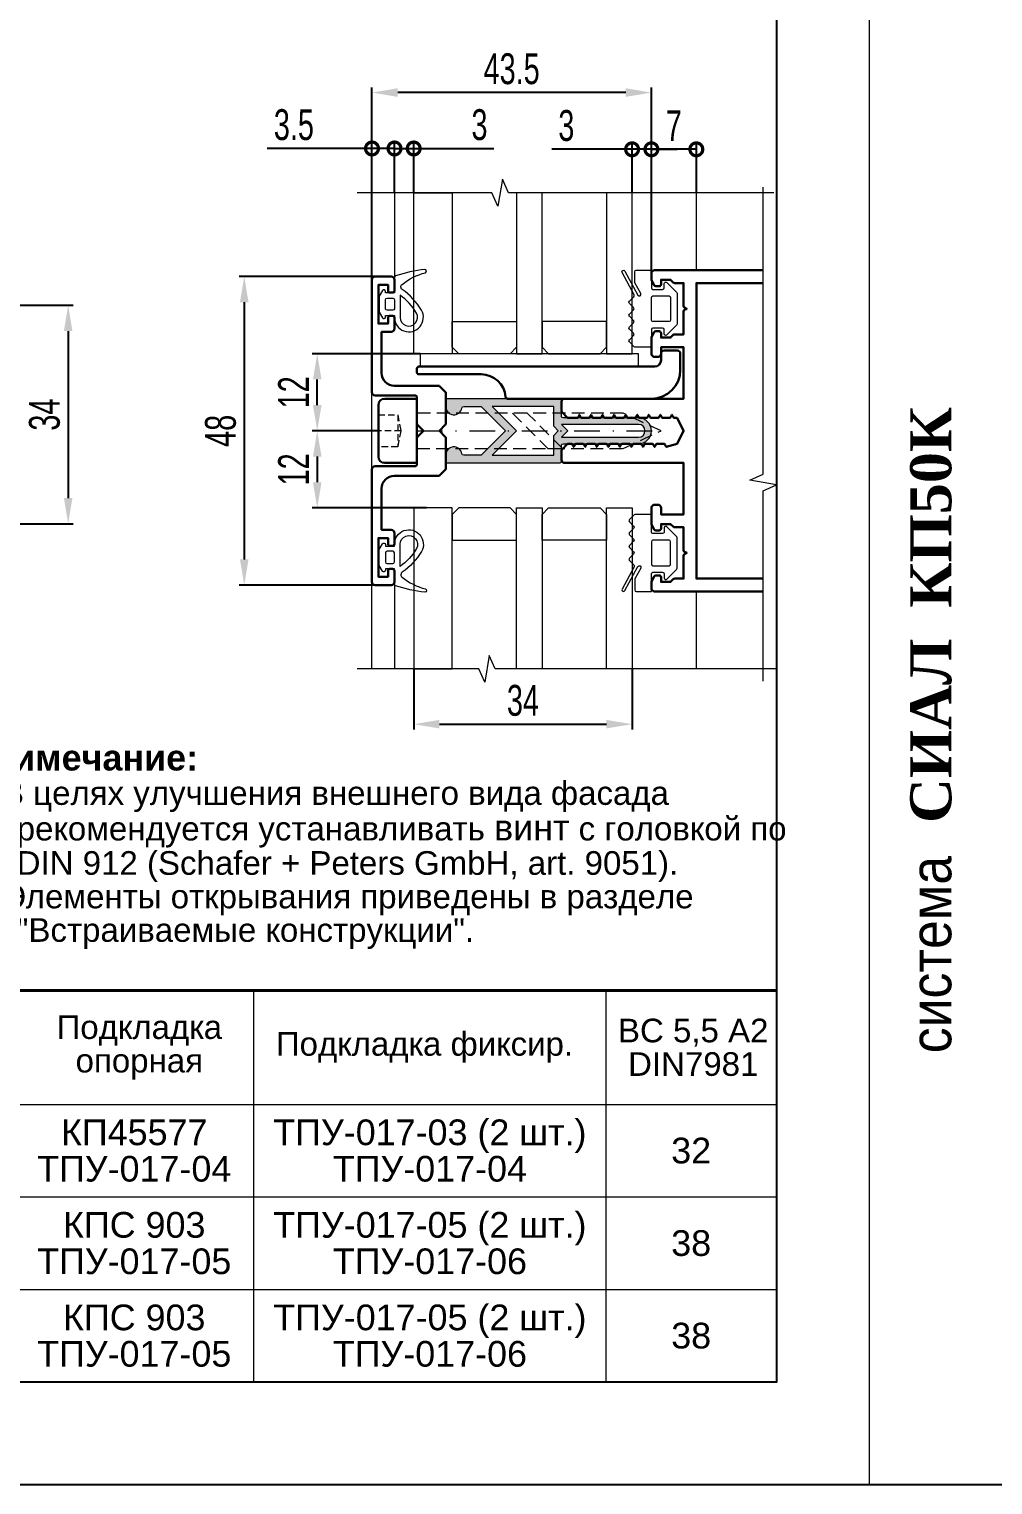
# Model space of a CAD drawing. Extents: x -37 to 8820, y -336 to 478.
# Drawn here: x 7672.3 to 7766, y 0 to 141.6 of the extents above; entities that cross this region are included whole.
import ezdxf
from ezdxf.enums import TextEntityAlignment as Align

# ---------------------------------------------------------------- set-up
doc = ezdxf.new("R2010")
doc.units = 0
doc.header["$LTSCALE"] = 5
doc.linetypes.add('DASHDOT', pattern=[1, 0.5, -0.25, 0, -0.25])
doc.linetypes.add('HIDDEN', pattern=[0.375, 0.25, -0.125])
doc.layers.get('0').update_dxf_attribs({"linetype": 'CONTINUOUS', "lineweight": 30})
doc.layers.get('DEFPOINTS').update_dxf_attribs({"linetype": 'CONTINUOUS'})
for name, color, linetype, lineweight in [('1', 6, 'DASHDOT', 13), ('2', 3, 'HIDDEN', 13), ('3', 1, 'CONTINUOUS', 20), ('Dimentions', 5, 'CONTINUOUS', 15), ('Glass', 5, 'CONTINUOUS', 20), ('Герлен', 7, 'CONTINUOUS', 60), ('Зигзаг', 1, 'CONTINUOUS', 15), ('Конструкции', 252, 'CONTINUOUS', 20), ('Подкладки', 1, 'CONTINUOUS', 20), ('Рамки', 1, 'CONTINUOUS', 15), ('Текстовый', 7, 'CONTINUOUS', 9), ('Уплотнители', 1, 'CONTINUOUS', 20), ('Штриховка', 1, 'CONTINUOUS', 5)]:
    doc.layers.add(name, color=color, linetype=linetype, lineweight=lineweight)
doc.layers.add('Скрытые', color=14, linetype='CONTINUOUS', plot=False)
doc.styles.add('3', font='RUSS.SHX', dxfattribs={"width": 0.7, "height": 3})
doc.styles.add('Каталожный', font='arial.ttf', dxfattribs={"height": 2.5})
doc.styles.add('Фирм', font='arial.ttf', dxfattribs={"height": 3.5})
doc.styles.add('Фирм5', font='timesbd.ttf', dxfattribs={"height": 4})
doc.dimstyles.new('MX1_6', dxfattribs={"dimtxt": 3, "dimasz": 2.5, "dimexe": 0.5, "dimexo": 0, "dimgap": 0.8, "dimtad": 1, "dimlfac": 1.6, "dimdsep": 46, "dimtxsty": '3', "dimcen": 0, "dimclrd": 256, "dimclre": 256, "dimclrt": 256, "dimaunit": 1, "dimadec": 0, "dimazin": 0, "dimtfac": 1, "dimtmove": 0, "dimatfit": 1, "dimfxl": 1, "dimtvp": 1, "dimtolj": 1, "dimtzin": 0, "dimarcsym": 0})

# ---------------------------------------------------------------- blocks, each defined once
blk = doc.blocks.new('_DotSmall')
at = {"color": 0, "linetype": 'ByBlock', "const_width": 0.5}
blk.add_lwpolyline([(-0.0625, 0, 1), (0.0625, 0, 1)], format="xyb", close=True, dxfattribs=at)
blk = doc.blocks.new('*D1104')
at = {"layer": 'DEFPOINTS', "color": 0, "linetype": 'Continuous', "transparency": 16777216}
for p in [(7732.82, 129.89), (7730.94, 125.67), (7732.82, 117.82)]:
    blk.add_point(p, dxfattribs=at)
at = {"layer": 'Dimentions', "linetype": 'Continuous', "lineweight": -2, "transparency": 16777216}
for p, q in [((7730.94, 125.67), (7730.94, 130.39)), ((7732.82, 117.82), (7732.82, 130.39)), ((7730.94, 129.89), (7723.14, 129.89)), ((7732.82, 129.89), (7730.94, 129.89)), ((7732.82, 129.89), (7735.32, 129.89))]:
    blk.add_line(p, q, dxfattribs=at)
at = {"layer": 'Dimentions', "linetype": 'Continuous', "lineweight": -2, "transparency": 16777216, "xscale": 2.5, "yscale": 2.5, "zscale": 2.5}
blk.add_blockref('_DotSmall', (7730.94, 129.89), dxfattribs=at)
at = {"layer": 'Dimentions', "linetype": 'Continuous', "lineweight": -2, "transparency": 16777216, "xscale": 2.5, "yscale": 2.5, "zscale": 2.5, "rotation": 180}
blk.add_blockref('_DotSmall', (7732.82, 129.89), dxfattribs=at)
at = {"layer": 'Dimentions', "linetype": 'Continuous', "transparency": 16777216, "insert": (7724.54, 132.19), "char_height": 3, "attachment_point": 5, "style": '3'}
blk.add_mtext('\\A1;3', dxfattribs=at)
blk = doc.blocks.new('*D1105')
at = {"layer": 'DEFPOINTS', "color": 0, "linetype": 'Continuous', "transparency": 16777216}
for p in [(7705.63, 135.41), (7732.82, 125.67), (7705.63, 117.2)]:
    blk.add_point(p, dxfattribs=at)
at = {"layer": 'Dimentions', "linetype": 'Continuous', "lineweight": -2, "transparency": 16777216}
for p, q in [((7705.63, 117.2), (7705.63, 135.91)), ((7730.32, 135.41), (7708.13, 135.41)), ((7732.82, 125.67), (7732.82, 135.91))]:
    blk.add_line(p, q, dxfattribs=at)
at = {"layer": 'Dimentions', "linetype": 'Continuous', "transparency": 16777216}
for points in [[(7708.13, 135.83), (7708.13, 134.99), (7705.63, 135.41)], [(7730.32, 135.83), (7730.32, 134.99), (7732.82, 135.41)]]:
    blk.add_solid(points, dxfattribs=at)
at = {"layer": 'Dimentions', "linetype": 'Continuous', "transparency": 16777216, "insert": (7719.22, 137.71), "char_height": 3, "attachment_point": 5, "style": '3'}
blk.add_mtext('\\A1;43.5', dxfattribs=at)
blk = doc.blocks.new('*D1106')
at = {"layer": 'DEFPOINTS', "color": 0, "linetype": 'Continuous', "transparency": 16777216}
for p in [(7709.69, 79.36), (7730.94, 79.36), (7730.94, 73.98)]:
    blk.add_point(p, dxfattribs=at)
at = {"layer": 'Dimentions', "linetype": 'Continuous', "lineweight": -2, "transparency": 16777216}
for p, q in [((7709.69, 79.36), (7709.69, 73.48)), ((7730.94, 79.36), (7730.94, 73.48)), ((7712.19, 73.98), (7728.44, 73.98))]:
    blk.add_line(p, q, dxfattribs=at)
at = {"layer": 'Dimentions', "linetype": 'Continuous', "transparency": 16777216}
for points in [[(7712.19, 74.4), (7712.19, 73.57), (7709.69, 73.98)], [(7728.44, 74.4), (7728.44, 73.57), (7730.94, 73.98)]]:
    blk.add_solid(points, dxfattribs=at)
at = {"layer": 'Dimentions', "linetype": 'Continuous', "transparency": 16777216, "insert": (7720.32, 76.28), "char_height": 3, "attachment_point": 5, "style": '3'}
blk.add_mtext('\\A1;34', dxfattribs=at)
blk = doc.blocks.new('*D1107')
at = {"layer": 'DEFPOINTS', "color": 0, "linetype": 'Continuous', "transparency": 16777216}
for p in [(7709.69, 129.97), (7707.82, 125.67), (7709.69, 125.67)]:
    blk.add_point(p, dxfattribs=at)
at = {"layer": 'Dimentions', "linetype": 'Continuous', "lineweight": -2, "transparency": 16777216}
for p, q in [((7707.82, 125.67), (7707.82, 130.47)), ((7709.69, 125.67), (7709.69, 130.47)), ((7707.82, 129.97), (7705.32, 129.97)), ((7707.82, 129.97), (7709.69, 129.97)), ((7709.69, 129.97), (7717.49, 129.97))]:
    blk.add_line(p, q, dxfattribs=at)
at = {"layer": 'Dimentions', "linetype": 'Continuous', "lineweight": -2, "transparency": 16777216, "xscale": 2.5, "yscale": 2.5, "zscale": 2.5}
blk.add_blockref('_DotSmall', (7707.82, 129.97), dxfattribs=at)
at = {"layer": 'Dimentions', "linetype": 'Continuous', "lineweight": -2, "transparency": 16777216, "xscale": 2.5, "yscale": 2.5, "zscale": 2.5, "rotation": 180}
blk.add_blockref('_DotSmall', (7709.69, 129.97), dxfattribs=at)
at = {"layer": 'Dimentions', "linetype": 'Continuous', "transparency": 16777216, "insert": (7716.09, 132.27), "char_height": 3, "attachment_point": 5, "style": '3'}
blk.add_mtext('\\A1;3', dxfattribs=at)
blk = doc.blocks.new('*D1108')
at = {"layer": 'DEFPOINTS', "color": 0, "linetype": 'Continuous', "transparency": 16777216}
for p in [(7732.82, 129.89), (7732.82, 125.67), (7737.19, 125.67)]:
    blk.add_point(p, dxfattribs=at)
at = {"layer": 'Dimentions', "linetype": 'Continuous', "lineweight": -2, "transparency": 16777216}
for p, q in [((7732.82, 125.67), (7732.82, 130.39)), ((7737.19, 125.67), (7737.19, 130.39)), ((7737.19, 129.89), (7732.82, 129.89))]:
    blk.add_line(p, q, dxfattribs=at)
at = {"layer": 'Dimentions', "linetype": 'Continuous', "lineweight": -2, "transparency": 16777216, "xscale": 2.5, "yscale": 2.5, "zscale": 2.5, "rotation": 180}
blk.add_blockref('_DotSmall', (7732.82, 129.89), dxfattribs=at)
at = {"layer": 'Dimentions', "linetype": 'Continuous', "lineweight": -2, "transparency": 16777216, "xscale": 2.5, "yscale": 2.5, "zscale": 2.5}
blk.add_blockref('_DotSmall', (7737.19, 129.89), dxfattribs=at)
at = {"layer": 'Dimentions', "linetype": 'Continuous', "transparency": 16777216, "insert": (7735, 132.19), "char_height": 3, "attachment_point": 5, "style": '3'}
blk.add_mtext('\\A1;7', dxfattribs=at)
blk = doc.blocks.new('*D1109')
at = {"layer": 'DEFPOINTS', "color": 0, "linetype": 'Continuous', "transparency": 16777216}
for p in [(7705.63, 129.97), (7707.82, 126.21), (7705.63, 117.2)]:
    blk.add_point(p, dxfattribs=at)
at = {"layer": 'Dimentions', "linetype": 'Continuous', "lineweight": -2, "transparency": 16777216}
for p, q in [((7705.63, 117.2), (7705.63, 130.47)), ((7707.82, 126.21), (7707.82, 130.47)), ((7705.63, 129.97), (7695.43, 129.97)), ((7707.82, 129.97), (7705.63, 129.97)), ((7707.82, 129.97), (7710.32, 129.97))]:
    blk.add_line(p, q, dxfattribs=at)
at = {"layer": 'Dimentions', "linetype": 'Continuous', "lineweight": -2, "transparency": 16777216, "xscale": 2.5, "yscale": 2.5, "zscale": 2.5}
blk.add_blockref('_DotSmall', (7705.63, 129.97), dxfattribs=at)
at = {"layer": 'Dimentions', "linetype": 'Continuous', "lineweight": -2, "transparency": 16777216, "xscale": 2.5, "yscale": 2.5, "zscale": 2.5, "rotation": 180}
blk.add_blockref('_DotSmall', (7707.82, 129.97), dxfattribs=at)
at = {"layer": 'Dimentions', "linetype": 'Continuous', "transparency": 16777216, "insert": (7698.03, 132.27), "char_height": 3, "attachment_point": 5, "style": '3'}
blk.add_mtext('\\A1;3.5', dxfattribs=at)
blk = doc.blocks.new('*D1133')
at = {"layer": 'DEFPOINTS', "color": 0, "linetype": 'Continuous', "transparency": 16777216}
for p in [(7669.07, 114.72), (7668.68, 93.47), (7676.07, 93.47)]:
    blk.add_point(p, dxfattribs=at)
at = {"layer": 'Dimentions', "linetype": 'Continuous', "lineweight": -2, "transparency": 16777216}
for p, q in [((7669.07, 114.72), (7676.57, 114.72)), ((7676.07, 112.22), (7676.07, 95.97)), ((7668.68, 93.47), (7676.57, 93.47))]:
    blk.add_line(p, q, dxfattribs=at)
at = {"layer": 'Dimentions', "linetype": 'Continuous', "transparency": 16777216}
for points in [[(7675.65, 112.22), (7676.48, 112.22), (7676.07, 114.72)], [(7675.65, 95.97), (7676.48, 95.97), (7676.07, 93.47)]]:
    blk.add_solid(points, dxfattribs=at)
at = {"layer": 'Dimentions', "linetype": 'Continuous', "transparency": 16777216, "insert": (7673.77, 104.09), "char_height": 3, "attachment_point": 5, "rotation": 90, "style": '3'}
blk.add_mtext('\\A1;34', dxfattribs=at)
blk = doc.blocks.new('*D351')
at = {"layer": 'DEFPOINTS', "color": 0, "transparency": 16777216}
for p in [(7700.3, 110.01), (7710.32, 110.01), (7706.25, 102.51)]:
    blk.add_point(p, dxfattribs=at)
at = {"layer": 'Dimentions', "lineweight": -2, "transparency": 16777216}
for p, q in [((7710.32, 110.01), (7699.8, 110.01)), ((7700.3, 105.01), (7700.3, 107.51)), ((7706.25, 102.51), (7699.8, 102.51))]:
    blk.add_line(p, q, dxfattribs=at)
at = {"layer": 'Dimentions', "transparency": 16777216}
for points in [[(7699.89, 107.51), (7700.72, 107.51), (7700.3, 110.01)], [(7699.89, 105.01), (7700.72, 105.01), (7700.3, 102.51)]]:
    blk.add_solid(points, dxfattribs=at)
at = {"layer": 'Dimentions', "transparency": 16777216, "insert": (7698, 106.26), "char_height": 3, "attachment_point": 5, "rotation": 90, "style": '3'}
blk.add_mtext('\\A1;12', dxfattribs=at)
blk = doc.blocks.new('*D352')
at = {"layer": 'DEFPOINTS', "color": 0, "transparency": 16777216}
for p in [(7706.25, 102.51), (7700.3, 95.01), (7710.94, 95.01)]:
    blk.add_point(p, dxfattribs=at)
at = {"layer": 'Dimentions', "lineweight": -2, "transparency": 16777216}
for p, q in [((7706.25, 102.51), (7699.8, 102.51)), ((7700.3, 100.01), (7700.3, 97.51)), ((7710.94, 95.01), (7699.8, 95.01))]:
    blk.add_line(p, q, dxfattribs=at)
at = {"layer": 'Dimentions', "transparency": 16777216}
for points in [[(7699.89, 100.01), (7700.72, 100.01), (7700.3, 102.51)], [(7699.89, 97.51), (7700.72, 97.51), (7700.3, 95.01)]]:
    blk.add_solid(points, dxfattribs=at)
at = {"layer": 'Dimentions', "transparency": 16777216, "insert": (7698, 98.76), "char_height": 3, "attachment_point": 5, "rotation": 90, "style": '3'}
blk.add_mtext('\\A1;12', dxfattribs=at)
blk = doc.blocks.new('*D353')
at = {"layer": 'DEFPOINTS', "color": 0, "transparency": 16777216}
for p in [(7705.94, 117.51), (7693.2, 87.51), (7705.94, 87.51)]:
    blk.add_point(p, dxfattribs=at)
at = {"layer": 'Dimentions', "lineweight": -2, "transparency": 16777216}
for p, q in [((7705.94, 117.51), (7692.7, 117.51)), ((7693.2, 115.01), (7693.2, 90.01)), ((7705.94, 87.51), (7692.7, 87.51))]:
    blk.add_line(p, q, dxfattribs=at)
at = {"layer": 'Dimentions', "transparency": 16777216}
for points in [[(7692.78, 115.01), (7693.62, 115.01), (7693.2, 117.51)], [(7692.78, 90.01), (7693.62, 90.01), (7693.2, 87.51)]]:
    blk.add_solid(points, dxfattribs=at)
at = {"layer": 'Dimentions', "transparency": 16777216, "insert": (7690.9, 102.51), "char_height": 3, "attachment_point": 5, "rotation": 90, "style": '3'}
blk.add_mtext('\\A1;48', dxfattribs=at)

msp = doc.modelspace()

# ---------------------------------------------------------------- hatches: boundary and pattern name
at = {"layer": 'Штриховка'}
h = msp.add_hatch(color=256, dxfattribs=at)
h.dxf.hatch_style = 1
edge = h.paths.add_edge_path(flags=16)
edge.add_line((7724.692, 102.5119), (7724.067, 101.8869))
edge.add_line((7724.067, 101.8869), (7731.567, 101.8869))
edge.add_arc((7731.567, 102.5119), 0.625, 270, 450)
edge.add_line((7731.567, 103.1369), (7724.067, 103.1369))
edge.add_line((7724.067, 103.1369), (7724.692, 102.5119))
h.paths.add_polyline_path([(7723.317, 102.0726), (7723.7563, 102.5119), (7723.317, 102.9512), (7723.317, 104.8869), (7717.3151, 104.8869), (7719.6901, 102.5119), (7717.3151, 100.1369), (7723.317, 100.1369)], flags=16)
edge = h.paths.add_edge_path()
edge.add_line((7724.067, 99.5744), (7724.067, 101.1056))
edge.add_arc((7724.2232, 101.1056), 0.1562, 90, 180, ccw=False)
edge.add_line((7724.2232, 101.2619), (7728.317, 101.2619))
edge.add_arc((7728.442, 101.3556), 0.1562, 216.869898, 323.130102)
edge.add_line((7728.567, 101.2619), (7731.567, 101.2619))
edge.add_arc((7731.567, 102.5119), 1.25, 270, 450)
edge.add_line((7731.567, 103.7619), (7728.567, 103.7619))
edge.add_arc((7728.442, 103.6681), 0.1562, 36.869898, 143.130102)
edge.add_line((7728.317, 103.7619), (7724.2232, 103.7619))
edge.add_arc((7724.2232, 103.9181), 0.1562, 180, 270, ccw=False)
edge.add_line((7724.067, 103.9181), (7724.067, 105.4494))
edge.add_arc((7723.8795, 105.4494), 0.1875, 0, 90)
edge.add_line((7723.8795, 105.6369), (7713.0045, 105.6369))
edge.add_arc((7713.0045, 105.4494), 0.1875, 90, 180)
edge.add_line((7712.817, 105.4494), (7712.817, 104.8556))
edge.add_arc((7713.5982, 104.8556), 0.7812, 180, 350.718201)
edge.add_arc((7714.5543, 104.6994), 0.1875, 90, 170.718201, ccw=False)
edge.add_line((7714.5543, 104.8869), (7716.2545, 104.8869))
edge.add_line((7716.2545, 104.8869), (7718.6295, 102.5119))
edge.add_line((7718.6295, 102.5119), (7716.2545, 100.1369))
edge.add_line((7716.2545, 100.1369), (7714.5543, 100.1369))
edge.add_arc((7714.5543, 100.3244), 0.1875, 189.281799, 270, ccw=False)
edge.add_arc((7713.5982, 100.1681), 0.7812, 9.281799, 180)
edge.add_line((7712.817, 100.1681), (7712.817, 99.5744))
edge.add_arc((7713.0045, 99.5744), 0.1875, 180, 270)
edge.add_line((7713.0045, 99.3869), (7723.8795, 99.3869))
edge.add_arc((7723.8795, 99.5744), 0.1875, 270, 360)

# ---------------------------------------------------------------- linework, layer by layer
for points in [[(7705.942, 87.5119), (7707.5045, 87.5119, 0.41421356), (7707.817, 87.8244), (7707.817, 88.8869, 0.41421356), (7707.6295, 89.0744), (7707.3795, 89.0744, 0.41421356), (7707.192, 88.8869), (7707.192, 88.3244), (7706.2545, 88.3244), (7706.2545, 92.0744), (7707.192, 92.0744), (7707.192, 91.5119, 0.41421356), (7707.3795, 91.3244), (7707.6295, 91.3244, 0.41421356), (7707.817, 91.5119), (7707.817, 92.5744, 0.41421356), (7707.5045, 92.8869), (7706.567, 92.8869), (7706.567, 96.8869, -0.41421356), (7707.817, 98.1369), (7712.1143, 98.1369, 0.19891237), (7712.2469, 98.1918), (7712.7621, 98.707, 0.19891237), (7712.817, 98.8396), (7712.817, 101.8092, 0.19891237), (7712.7621, 101.9418), (7712.192, 102.5119), (7712.7621, 103.082, 0.19891237), (7712.817, 103.2146), (7712.817, 106.1842, 0.19891237), (7712.7621, 106.3168), (7712.2469, 106.832, 0.19891237), (7712.1143, 106.8869), (7707.817, 106.8869, -0.41421356), (7706.567, 108.1369), (7706.567, 112.1369), (7707.5045, 112.1369, 0.41421356), (7707.817, 112.4494), (7707.817, 113.5119, 0.41421356), (7707.6295, 113.6994), (7707.3795, 113.6994, 0.41421356), (7707.192, 113.5119), (7707.192, 112.9494), (7706.2545, 112.9494), (7706.2545, 116.6994), (7707.192, 116.6994), (7707.192, 116.1369, 0.41421356), (7707.3795, 115.9494), (7707.6295, 115.9494, 0.41421356), (7707.817, 116.1369), (7707.817, 117.1994, 0.41421356), (7707.5045, 117.5119), (7705.942, 117.5119, 0.41421356), (7705.6295, 117.1994), (7705.6295, 106.2619, 0.41421356), (7705.942, 105.9494), (7709.817, 105.9494, -0.41421356), (7710.0045, 105.7619), (7710.0045, 103.2146, 0.19891237), (7710.0594, 103.082), (7710.6295, 102.5119), (7710.0594, 101.9418, 0.19891237), (7710.0045, 101.8092), (7710.0045, 99.2619, -0.41421356), (7709.817, 99.0744), (7705.942, 99.0744, 0.41421356), (7705.6295, 98.7619), (7705.6295, 87.8244, 0.41421356)], [(7716.2545, 108.0119), (7710.192, 108.0119, -0.41421356), (7710.0045, 108.1994), (7710.0045, 108.5744, -0.41421356), (7710.192, 108.7619), (7733.1295, 108.7619, 0.41421356), (7733.7545, 109.3869), (7733.7545, 110.0119, -0.41421356), (7734.067, 110.3244), (7735.317, 110.3244, -0.41421356), (7735.6295, 110.0119), (7735.6295, 108.4494, -0.41421356), (7732.817, 105.6369), (7718.8101, 105.6369, -0.39292227), (7718.6231, 105.8107, 0.39292227)]]:
    msp.add_lwpolyline(points, format="xyb", close=True)
msp.add_lwpolyline([(7743.6821, 86.8869), (7733.1295, 86.8869, -0.41421356), (7732.817, 87.1994), (7732.817, 87.7801, -0.11643382), (7732.8368, 87.864), (7733.0777, 88.3457, -0.28407904), (7733.2454, 88.4494), (7733.567, 88.4494, -0.41421356), (7733.7545, 88.2619), (7733.7545, 87.8244), (7734.692, 87.8244), (7734.9496, 88.082, -0.19891237), (7735.0821, 88.1369), (7735.942, 88.1369), (7735.942, 90.3648, -0.28407904), (7736.0456, 90.5325), (7736.2545, 90.6369), (7736.0456, 90.7413, -0.28407904), (7735.942, 90.909), (7735.942, 93.1369), (7735.0821, 93.1369, -0.19891237), (7734.9496, 93.1918), (7734.692, 93.4494), (7733.7545, 93.4494), (7733.7545, 93.0119, -0.41421356), (7733.567, 92.8244), (7733.2454, 92.8244, -0.28407904), (7733.0777, 92.928), (7732.8368, 93.4098, -0.11643382), (7732.817, 93.4937), (7732.817, 95.0119, -0.41421356), (7733.1295, 95.3244), (7733.442, 95.3244, -0.41421356), (7733.7545, 95.0119), (7733.7545, 94.3869), (7735.942, 94.3869), (7735.942, 99.3869), (7724.3795, 99.3869, -0.41421356), (7724.067, 99.6994), (7724.067, 100.5592, -0.19891237), (7724.1219, 100.6918), (7724.6371, 101.207, -0.19891237), (7724.7696, 101.2619), (7724.9823, 101.2619, -0.28407904), (7725.15, 101.1582), (7725.2545, 100.9494), (7725.3589, 101.1582, -0.28407904), (7725.5266, 101.2619), (7726.1073, 101.2619, -0.28407904), (7726.275, 101.1582), (7726.3795, 100.9494), (7726.4839, 101.1582, -0.28407904), (7726.6516, 101.2619), (7727.2323, 101.2619, -0.28407904), (7727.4, 101.1582), (7727.5045, 100.9494), (7727.6089, 101.1582, -0.28407904), (7727.7766, 101.2619), (7728.3573, 101.2619, -0.28407904), (7728.525, 101.1582), (7728.6295, 100.9494), (7728.7339, 101.1582, -0.28407904), (7728.9016, 101.2619), (7729.4823, 101.2619, -0.28407904), (7729.65, 101.1582), (7729.7545, 100.9494), (7729.8589, 101.1582, -0.28407904), (7730.0266, 101.2619), (7730.6073, 101.2619, -0.28407904), (7730.775, 101.1582), (7730.8795, 100.9494), (7730.9839, 101.1582, -0.28407904), (7731.1516, 101.2619), (7731.7323, 101.2619, -0.28407904), (7731.9, 101.1582), (7732.0045, 100.9494), (7732.1089, 101.1582, -0.28407904), (7732.2766, 101.2619), (7732.8573, 101.2619, -0.28407904), (7733.025, 101.1582), (7733.1295, 100.9494), (7733.2339, 101.1582, -0.28407904), (7733.4016, 101.2619), (7733.9823, 101.2619, -0.28407904), (7734.15, 101.1582), (7734.2545, 100.9494), (7735.317, 101.2619), (7735.942, 102.5119), (7735.317, 103.7619), (7735.0891, 103.7619, -0.28407904), (7734.9214, 103.8655), (7734.817, 104.0744), (7734.7125, 103.8655, -0.28407904), (7734.5448, 103.7619), (7733.9641, 103.7619, -0.28407904), (7733.7964, 103.8655), (7733.692, 104.0744), (7733.5875, 103.8655, -0.28407904), (7733.4198, 103.7619), (7732.8391, 103.7619, -0.28407904), (7732.6714, 103.8655), (7732.567, 104.0744), (7732.4625, 103.8655, -0.28407904), (7732.2948, 103.7619), (7731.7141, 103.7619, -0.28407904), (7731.5464, 103.8655), (7731.442, 104.0744), (7731.3375, 103.8655, -0.28407904), (7731.1698, 103.7619), (7730.5891, 103.7619, -0.28407904), (7730.4214, 103.8655), (7730.317, 104.0744), (7730.2125, 103.8655, -0.28407904), (7730.0448, 103.7619), (7729.4641, 103.7619, -0.28407904), (7729.2964, 103.8655), (7729.192, 104.0744), (7729.0875, 103.8655, -0.28407904), (7728.9198, 103.7619), (7728.3391, 103.7619, -0.28407904), (7728.1714, 103.8655), (7728.067, 104.0744), (7727.9625, 103.8655, -0.28407904), (7727.7948, 103.7619), (7727.2141, 103.7619, -0.28407904), (7727.0464, 103.8655), (7726.942, 104.0744), (7726.8375, 103.8655, -0.28407904), (7726.6698, 103.7619), (7726.0891, 103.7619, -0.28407904), (7725.9214, 103.8655), (7725.817, 104.0744), (7725.7125, 103.8655, -0.28407904), (7725.5448, 103.7619), (7724.7696, 103.7619, -0.19891237), (7724.6371, 103.8168), (7724.1219, 104.332, -0.19891237), (7724.067, 104.4646), (7724.067, 105.3244, -0.41421356), (7724.3795, 105.6369), (7735.942, 105.6369), (7735.942, 110.6369), (7733.7545, 110.6369), (7733.7545, 110.0119, -0.41421356), (7733.442, 109.6994), (7733.1295, 109.6994, -0.41421356), (7732.817, 110.0119), (7732.817, 111.5301, -0.11643382), (7732.8368, 111.614), (7733.0777, 112.0957, -0.28407904), (7733.2454, 112.1994), (7733.567, 112.1994, -0.41421356), (7733.7545, 112.0119), (7733.7545, 111.5744), (7734.692, 111.5744), (7734.9496, 111.832, -0.19891237), (7735.0821, 111.8869), (7735.942, 111.8869), (7735.942, 114.1148, -0.28407904), (7736.0456, 114.2825), (7736.2545, 114.3869), (7736.0456, 114.4913, -0.28407904), (7735.942, 114.659), (7735.942, 116.8869), (7735.0821, 116.8869, -0.19891237), (7734.9496, 116.9418), (7734.692, 117.1994), (7733.7545, 117.1994), (7733.7545, 116.7619, -0.41421356), (7733.567, 116.5744), (7733.2454, 116.5744, -0.28407904), (7733.0777, 116.678), (7732.8368, 117.1598, -0.11643382), (7732.817, 117.2437), (7732.817, 117.8244, -0.41421356), (7733.1295, 118.1369), (7743.6821, 118.1369)], format="xyb")
msp.add_lwpolyline([(7743.6821, 88.1369), (7737.192, 88.1369), (7737.192, 116.8869), (7743.6821, 116.8869)])
at = {"ltscale": 5}
msp.add_lwpolyline([(7706.8795, 105.6369), (7710.0045, 105.6369), (7710.0045, 99.3869), (7706.8795, 99.3869, -0.41421356), (7706.2545, 100.0119), (7706.2545, 105.0119, -0.41421356)], format="xyb", close=True, dxfattribs=at)
at = {"layer": '1'}
msp.add_line((7710.0045, 102.5119), (7733.7545, 102.5119), dxfattribs=at)
at = {"layer": '2', "linetype": 'HIDDEN', "ltscale": 0.5}
msp.add_line((7708.442, 102.5119), (7706.2545, 102.5119), dxfattribs=at)
for points in [[(7706.2545, 104.0744), (7708.1295, 104.0744), (7708.1295, 100.9494), (7706.2545, 100.9494)], [(7708.1295, 104.0744), (7708.442, 102.5119), (7708.1295, 100.9494)]]:
    msp.add_lwpolyline(points, dxfattribs=at)
at = {"layer": '2'}
for points in [[(7710.0045, 100.7931), (7730.0686, 100.7931), (7733.7545, 102.5119), (7730.0686, 104.2306), (7710.0045, 104.2306)], [(7719.3077, 104.2306), (7722.7452, 100.7931), (7724.1775, 100.7931), (7720.74, 104.2306)]]:
    msp.add_lwpolyline(points, close=True, dxfattribs=at)
at = {"layer": '3'}
for points in [[(7710.7703, 118.1986, 0.05851436), (7707.9222, 117.5743, 0.31980229), (7707.817, 117.4266), (7707.817, 115.9181), (7706.942, 115.9181), (7706.942, 116.0744, 0.76732699), (7706.6504, 116.1525), (7706.3379, 115.6113, 0.1316525), (7706.317, 115.5331), (7706.317, 114.1157, 0.1316525), (7706.3379, 114.0375), (7706.6504, 113.4963, 0.76732699), (7706.942, 113.5744), (7706.942, 113.7306), (7707.817, 113.7306), (7707.817, 113.5431, 1.30631166), (7710.4378, 114.2518, 0.11066769), (7708.5776, 116.2543, -0.50520679), (7708.5608, 116.7571, -0.10240974), (7710.826, 117.8922, 0.92234521)], [(7707.817, 115.2619), (7707.817, 114.3869, -0.41421356), (7707.6607, 114.2306), (7707.0982, 114.2306, -0.41421356), (7706.942, 114.3869), (7706.942, 115.2619, -0.41421356), (7707.0982, 115.4181), (7707.6607, 115.4181, -0.41421356)], [(7708.3795, 113.5431, 1.30631166), (7709.952, 113.9684, 0.10411857), (7708.3795, 115.7056)], [(7724.067, 99.5744), (7724.067, 101.1056, -0.41421356), (7724.2232, 101.2619), (7728.317, 101.2619, 0.5), (7728.567, 101.2619), (7731.567, 101.2619, 1), (7731.567, 103.7619), (7728.567, 103.7619, 0.5), (7728.317, 103.7619), (7724.2232, 103.7619, -0.41421356), (7724.067, 103.9181), (7724.067, 105.4494, 0.41421356), (7723.8795, 105.6369), (7713.0045, 105.6369, 0.41421356), (7712.817, 105.4494), (7712.817, 104.8556, 0.92211283), (7714.3692, 104.7296, -0.36752318), (7714.5543, 104.8869), (7716.2545, 104.8869), (7718.6295, 102.5119), (7716.2545, 100.1369), (7714.5543, 100.1369, -0.36752318), (7714.3692, 100.2942, 0.92211283), (7712.817, 100.1681), (7712.817, 99.5744, 0.41421356), (7713.0045, 99.3869), (7723.8795, 99.3869, 0.41421356)], [(7724.692, 102.5119), (7724.067, 101.8869), (7731.567, 101.8869, 1), (7731.567, 103.1369), (7724.067, 103.1369), (7724.692, 102.5119)], [(7710.7703, 86.8252, -0.05851436), (7707.9222, 87.4495, -0.31980229), (7707.817, 87.5972), (7707.817, 89.1056), (7706.942, 89.1056), (7706.942, 88.9494, -0.76732699), (7706.6504, 88.8713), (7706.3379, 89.4125, -0.1316525), (7706.317, 89.4907), (7706.317, 90.9081, -0.1316525), (7706.3379, 90.9863), (7706.6504, 91.5275, -0.76732699), (7706.942, 91.4494), (7706.942, 91.2931), (7707.817, 91.2931), (7707.817, 91.4806, -1.30631166), (7710.4378, 90.772, -0.11066769), (7708.5776, 88.7695, 0.50520679), (7708.5608, 88.2667, 0.10240974), (7710.826, 87.1316, -0.92234521)], [(7708.3795, 91.4806, -1.30631166), (7709.952, 91.0554, -0.10411857), (7708.3795, 89.3181)], [(7707.817, 89.7619), (7707.817, 90.6369, 0.41421356), (7707.6607, 90.7931), (7707.0982, 90.7931, 0.41421356), (7706.942, 90.6369), (7706.942, 89.7619, 0.41421356), (7707.0982, 89.6056), (7707.6607, 89.6056, 0.41421356)]]:
    msp.add_lwpolyline(points, format="xyb", close=True, dxfattribs=at)
msp.add_lwpolyline([(7723.317, 102.0726), (7723.7563, 102.5119), (7723.317, 102.9512), (7723.317, 104.8869), (7717.3151, 104.8869), (7719.6901, 102.5119), (7717.3151, 100.1369), (7723.317, 100.1369)], close=True, dxfattribs=at)
at = {"layer": 'Dimentions', "linetype": 'Continuous'}
msp.add_line((7754, 297), (7754, 0), dxfattribs=at)
at = {"layer": 'Glass'}
for points in [[(7713.442, 125.6671), (7713.442, 110.0119), (7709.692, 110.0119), (7709.692, 125.6671)], [(7719.692, 125.6671), (7719.692, 110.0119), (7722.192, 110.0119), (7722.192, 125.6671)], [(7728.442, 125.6671), (7728.442, 110.0119), (7730.942, 110.0119), (7730.942, 125.6671)], [(7719.067, 110.0119), (7714.067, 110.0119), (7713.442, 110.6369), (7713.442, 113.1369), (7719.692, 113.1369), (7719.692, 110.6369)], [(7722.817, 110.0119), (7727.817, 110.0119), (7728.442, 110.6369), (7728.442, 113.1369), (7722.192, 113.1369), (7722.192, 110.6369)], [(7713.442, 79.3567), (7713.442, 95.0119), (7709.692, 95.0119), (7709.692, 79.3567)], [(7719.067, 95.0119), (7714.067, 95.0119), (7713.442, 94.3869), (7713.442, 91.8869), (7719.692, 91.8869), (7719.692, 94.3869)], [(7719.692, 79.3567), (7719.692, 95.0119), (7722.192, 95.0119), (7722.192, 79.3567)], [(7722.817, 95.0119), (7727.817, 95.0119), (7728.442, 94.3869), (7728.442, 91.8869), (7722.192, 91.8869), (7722.192, 94.3869)], [(7728.442, 79.3567), (7728.442, 95.0119), (7730.942, 95.0119), (7730.942, 79.3567)]]:
    msp.add_lwpolyline(points, close=True, dxfattribs=at)
at = {"layer": 'Герлен', "lineweight": 40}
msp.add_line((7580, 48.0868), (7745, 48.0868), dxfattribs=at)
at = {"layer": 'Зигзаг'}
for points in [[(7744.7426, 125.6671), (7718.9048, 125.6671), (7718.324, 126.985), (7717.8884, 124.3723), (7717.3059, 125.6671), (7704.192, 125.6671)], [(7743.6821, 78.1601), (7743.6821, 96.6851), (7745, 97.2659), (7742.3873, 97.7016), (7743.6821, 98.2841), (7743.6821, 126.2107)], [(7744.9628, 79.3567), (7717.6195, 79.3567), (7717.0386, 80.6746), (7716.603, 78.0619), (7716.0205, 79.3567), (7704.192, 79.3567)]]:
    msp.add_lwpolyline(points, dxfattribs=at)
at = {"layer": 'Конструкции'}
for p, q in [((7737.192, 118.1369), (7737.192, 125.6671)), ((7737.192, 79.3567), (7737.192, 86.8869))]:
    msp.add_line(p, q, dxfattribs=at)
for points in [[(7705.6295, 79.3567), (7705.6295, 125.6671)], [(7707.817, 125.6671), (7707.817, 117.3253)], [(7707.817, 87.9985), (7707.817, 79.3567)]]:
    msp.add_lwpolyline(points, dxfattribs=at)
at = {"layer": 'Подкладки'}
msp.add_lwpolyline([(7731.567, 110.0119), (7710.317, 110.0119), (7710.317, 108.7619), (7731.567, 108.7619)], close=True, dxfattribs=at)
at = {"layer": 'Рамки'}
for p, q in [((7694.104, 48.0868), (7694.104, 10)), ((7728.375, 48.0868), (7728.375, 10)), ((7580, 37), (7745, 37)), ((7580, 28), (7745, 28)), ((7580, 19), (7745, 19)), ((7580, 10), (7745, 10))]:
    msp.add_line(p, q, dxfattribs=at)
at = {"layer": 'Скрытые', "linetype": 'Continuous'}
for points in [[(7560, 297), (7770, 297), (7770, 0), (7560, 0)], [(7580, 10), (7580, 287), (7745, 287), (7745, 10)]]:
    msp.add_lwpolyline(points, close=True, dxfattribs=at)
at = {"layer": 'Уплотнители'}
for points in [[(7731.7778, 115.8677), (7731.2109, 116.9127, -0.12491271), (7731.192, 116.9872), (7731.192, 117.9806, -0.41421356), (7731.3482, 118.1369), (7732.817, 118.1369), (7732.817, 116.4181, 0.41421356), (7732.9732, 116.2619), (7733.9107, 116.2619, 0.41421356), (7734.067, 116.4181), (7734.067, 116.8244, -0.66858666), (7734.3338, 116.9348), (7735.2713, 115.9951, -0.19861919), (7735.317, 115.8848), (7735.317, 112.889, -0.19861919), (7735.2713, 112.7787), (7734.3338, 111.839, -0.66858666), (7734.067, 111.9494), (7734.067, 112.3556, 0.41421356), (7733.9107, 112.5119), (7732.9732, 112.5119, 0.41421356), (7732.817, 112.3556), (7732.817, 110.6369), (7731.2567, 110.6369, -0.19891237), (7731.1462, 110.6827), (7730.6775, 111.1514, -0.41421356), (7730.6775, 111.3724), (7731.0815, 111.7764, 0.41421356), (7731.0815, 111.9974), (7730.6775, 112.4014, -0.41421356), (7730.6775, 112.6224), (7731.0815, 113.0264, 0.41421356), (7731.0815, 113.2474), (7730.6775, 113.6514, -0.41421356), (7730.6775, 113.8724), (7731.0815, 114.2764, 0.41421356), (7731.0815, 114.4974), (7730.6775, 114.9014, -0.41421356), (7730.6775, 115.1224), (7731.1095, 115.5544, 0.33207606), (7731.1364, 115.7394), (7729.9609, 117.9061, -1), (7730.2356, 118.0552), (7731.5032, 115.7186, 1)], [(7734.692, 115.4806), (7734.692, 113.2931, -0.41421356), (7734.5357, 113.1369), (7732.9732, 113.1369, -0.41421356), (7732.817, 113.2931), (7732.817, 115.4806, -0.41421356), (7732.9732, 115.6369), (7734.5357, 115.6369, -0.41421356)], [(7731.7778, 89.1561), (7731.2109, 88.1111, 0.12491271), (7731.192, 88.0366), (7731.192, 87.0431, 0.41421356), (7731.3482, 86.8869), (7732.817, 86.8869), (7732.817, 88.6056, -0.41421356), (7732.9732, 88.7619), (7733.9107, 88.7619, -0.41421356), (7734.067, 88.6056), (7734.067, 88.1994, 0.66858666), (7734.3338, 88.089), (7735.2713, 89.0287, 0.19861919), (7735.317, 89.139), (7735.317, 92.1348, 0.19861919), (7735.2713, 92.2451), (7734.3338, 93.1848, 0.66858666), (7734.067, 93.0744), (7734.067, 92.6681, -0.41421356), (7733.9107, 92.5119), (7732.9732, 92.5119, -0.41421356), (7732.817, 92.6681), (7732.817, 94.3869), (7731.2567, 94.3869, 0.19891237), (7731.1462, 94.3411), (7730.6775, 93.8724, 0.41421356), (7730.6775, 93.6514), (7731.0815, 93.2474, -0.41421356), (7731.0815, 93.0264), (7730.6775, 92.6224, 0.41421356), (7730.6775, 92.4014), (7731.0815, 91.9974, -0.41421356), (7731.0815, 91.7764), (7730.6775, 91.3724, 0.41421356), (7730.6775, 91.1514), (7731.0815, 90.7474, -0.41421356), (7731.0815, 90.5264), (7730.6775, 90.1224, 0.41421356), (7730.6775, 89.9014), (7731.1095, 89.4694, -0.33207606), (7731.1364, 89.2844), (7729.9609, 87.1177, 1), (7730.2356, 86.9686), (7731.5032, 89.3052, -1)], [(7734.692, 89.5431), (7734.692, 91.7306, 0.41421356), (7734.5357, 91.8869), (7732.9732, 91.8869, 0.41421356), (7732.817, 91.7306), (7732.817, 89.5431, 0.41421356), (7732.9732, 89.3869), (7734.5357, 89.3869, 0.41421356)]]:
    msp.add_lwpolyline(points, format="xyb", close=True, dxfattribs=at)

# ---------------------------------------------------------------- texts
at = {"layer": 'Текстовый', "style": 'Фирм5'}
msp.add_text('СИАЛ  КП50К', height=4, rotation=90, dxfattribs=at).set_placement((7762, 64.3724))
at = {"layer": 'Текстовый', "style": 'Фирм', "width": 0.9}
msp.add_text(' система ', height=4, rotation=90, dxfattribs=at).set_placement((7762, 51.5762), align=Align.CENTER)
at = {"layer": 'Текстовый', "linetype": 'Continuous', "line_spacing_factor": 0.85, "style": 'Каталожный'}
for s, insert, char_height, width, attachment_point in [('\\pxi-2,l2,r-2.0333,se1.0833,ql,t4;{\\fArial|b1|i0|c204|p34;Примечание:\\P\\pi0,l0,r0,s*,q*,tz;\\fArial|b0|i0|c204|p34;\\H0.92x;1. В целях улучшения внешнего вида фасада рекомендуется устанавливать }винт{\\H0.92x; с головкой по DIN 912 (Schafer + Peters GmbH, art. 9051).\\P2. Элементы открывания приведены в разделе "Встраиваемые конструкции".}', (7666.0588, 71.9759), 2.5, 78.833722, 1), ('Подкладка опорная', (7682.9906, 42.5434), 2.3, 27.25, 5), ('ВС 5,5 А2\\PDIN7981', (7736.8866, 42.5434), 2.3, 27.25, 5), ('Подкладка фиксир.', (7710.7395, 42.5434), 2.3, 35.271027, 5), ('КП45577\\PТПУ-017-04', (7682.4952, 32.5), 2.5, 23.217592, 5), ('ТПУ-017-03 (2 шт.)\\PТПУ-017-04', (7711.2626, 32.5), 2.5, 34.224897, 5), ('32', (7736.6875, 32.5), 2.5, 20.625, 5), ('КПС 903\\PТПУ-017-05', (7682.4952, 23.5), 2.5, 23.217592, 5), ('ТПУ-017-05 (2 шт.)\\PТПУ-017-06', (7711.2626, 23.5), 2.5, 34.224897, 5), ('38', (7736.6875, 23.5), 2.5, 20.625, 5), ('КПС 903\\PТПУ-017-05', (7682.4952, 14.5), 2.5, 23.217592, 5), ('ТПУ-017-05 (2 шт.)\\PТПУ-017-06', (7711.2626, 14.5), 2.5, 34.224897, 5), ('38', (7736.6875, 14.5), 2.5, 20.625, 5)]:
    msp.add_mtext(s, dxfattribs=dict(at, insert=insert, char_height=char_height, width=width, attachment_point=attachment_point))

# ---------------------------------------------------------------- dimensions: what is measured, and where the dimension line sits
at = {"layer": 'Dimentions', "linetype": 'Continuous'}
for base, p1, p2, picture, middle in [((7705.6295, 135.4087), (7732.817, 125.6671), (7705.6295, 117.1994), '*D1105', (7719.2232, 137.7087)), ((7730.942, 73.983), (7709.692, 79.3567), (7730.942, 79.3567), '*D1106', (7720.317, 76.283))]:
    dim = msp.add_linear_dim(base=base, p1=p1, p2=p2, dimstyle='MX1_6', dxfattribs=at)
    dim.commit()
    dim.dimension.update_dxf_attribs({"geometry": picture, "text_midpoint": middle})
for base, p1, p2, override, picture, middle in [((7705.6295, 129.9691), (7707.817, 126.2109), (7705.6295, 117.1994), {"dimdec": 1, "dimblk1": 'DotSmall', "dimblk2": 'DotSmall', "dimsah": 1}, '*D1109', (7698.0295, 132.2691)), ((7709.692, 129.9691), (7707.817, 125.6671), (7709.692, 125.6671), {"dimdec": 0, "dimblk1": 'DotSmall', "dimblk2": 'DotSmall', "dimsah": 1}, '*D1107', (7716.092, 132.2691)), ((7732.817, 129.894), (7737.192, 125.6671), (7732.817, 125.6671), {"dimdec": 0, "dimblk1": 'DotSmall', "dimblk2": 'DotSmall', "dimsah": 1}, '*D1108', (7735.0045, 132.194))]:
    dim = msp.add_linear_dim(base=base, p1=p1, p2=p2, dimstyle='MX1_6', override=override, dxfattribs=at)
    dim.commit()
    dim.dimension.update_dxf_attribs({"geometry": picture, "text_midpoint": middle})
dim = msp.add_linear_dim(base=(7732.817, 129.894), p1=(7730.942, 125.6671), p2=(7732.817, 117.8244), dimstyle='MX1_6', override={"dimdec": 0, "dimblk1": 'DotSmall', "dimblk2": 'DotSmall', "dimsah": 1}, dxfattribs=at)
dim.commit()
dim.dimension.update_dxf_attribs({"geometry": '*D1104', "text_midpoint": (7724.542, 129.894), "dimtype": 160})
at = {"layer": 'Dimentions'}
for base, p1, p2, angle, picture, middle in [((7693.2003, 87.5119), (7705.942, 117.5119), (7705.942, 87.5119), 90, '*D353', (7690.9003, 102.5119)), ((7700.3019, 110.0119), (7706.2545, 102.5119), (7710.317, 110.0119), 90, '*D351', (7698.0019, 106.2619)), ((7700.3019, 95.0119), (7706.2545, 102.5119), (7710.942, 95.0119), 270, '*D352', (7698.0019, 98.7619))]:
    dim = msp.add_linear_dim(base=base, p1=p1, p2=p2, angle=angle, dimstyle='MX1_6', dxfattribs=at)
    dim.commit()
    dim.dimension.update_dxf_attribs({"geometry": picture, "text_midpoint": middle})
at = {"layer": 'Dimentions', "linetype": 'Continuous'}
dim = msp.add_linear_dim(base=(7676.067, 93.4651), p1=(7669.0693, 114.7151), p2=(7668.6794, 93.4651), angle=90, dimstyle='MX1_6', dxfattribs=at)
dim.commit()
dim.dimension.update_dxf_attribs({"geometry": '*D1133', "text_midpoint": (7673.767, 104.0901)})

doc.saveas('drawing.dxf')
